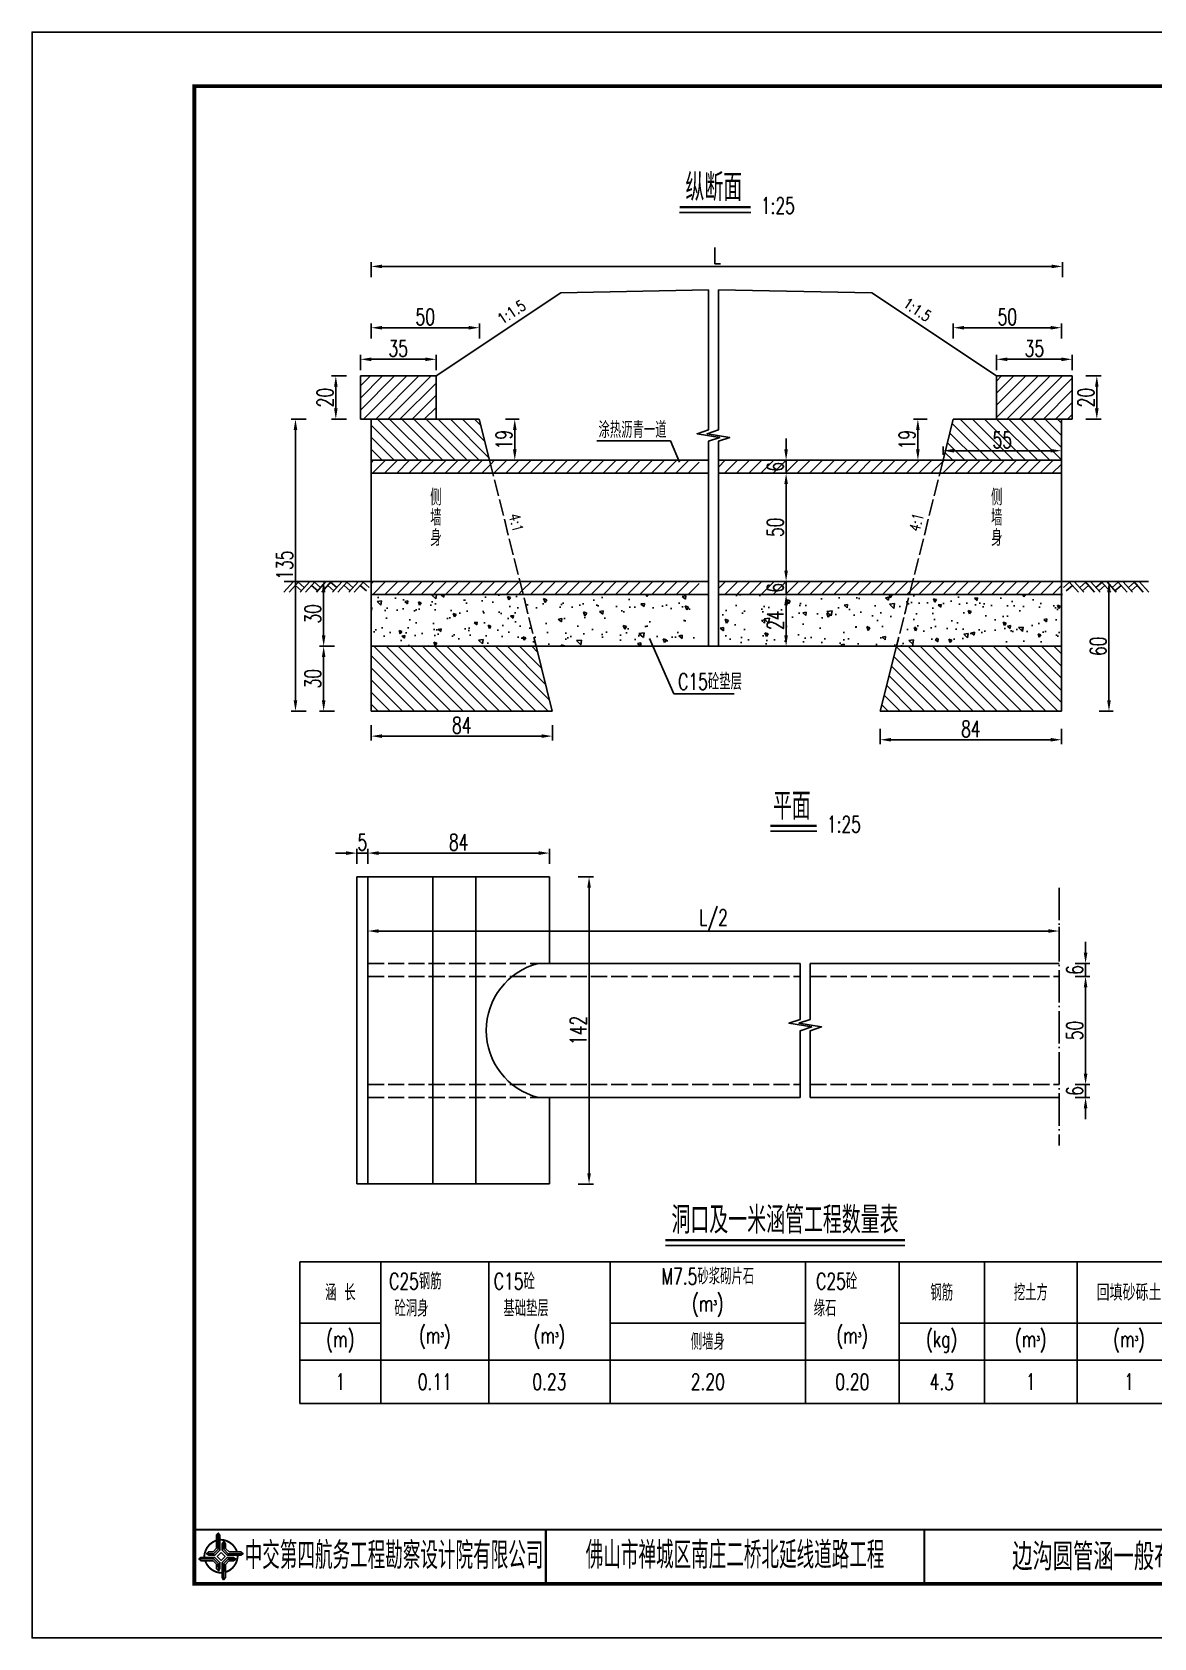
# Model space of a CAD drawing. Header units: millimetres. Extents: x -475 to 1205, y -1212 to 867.
# Drawn here: x 784.8 to 992.3, y 569.9 to 866.9 of the extents above; entities that cross this region are included whole.
import ezdxf
from ezdxf.enums import TextEntityAlignment as Align

# ---------------------------------------------------------------- set-up
doc = ezdxf.new("R2010")
doc.units = ezdxf.units.MM
doc.header["$LTSCALE"] = 0.25
doc.header["$PDMODE"] = 32
doc.header["$PDSIZE"] = 0.5
doc.linetypes.add('ACAD_ISO02W100', pattern=[15, 12, -3])
doc.linetypes.add('ACAD_ISO04W100', pattern=[30, 24, -3, 0, -3])
for name, color, linetype in [('DIM', 2, 'Continuous'), ('中心线', 7, 'ACAD_ISO04W100'), ('图框', 7, 'Continuous'), ('填充', 8, 'Continuous'), ('尺寸标注', 2, 'Continuous'), ('文字', 7, 'Continuous'), ('标注', 4, 'Continuous'), ('箱体', 1, 'Continuous'), ('粗虚线', 1, 'Continuous'), ('结构', 7, 'Continuous')]:
    doc.layers.add(name, color=color, linetype=linetype)
doc.styles.get("Standard").update_dxf_attribs({"font": 'simplex1.shx', "width": 0.7, "bigfont": 'hztxt.shx'})
doc.styles.add('text', font='romans__.shx', dxfattribs={"width": 0.8, "bigfont": 'hztxt.shx'})
doc.dimstyles.new('STANDARD-25', dxfattribs={"dimscale": 0, "dimtxt": 3, "dimasz": 2, "dimexe": 0.8, "dimexo": 1, "dimgap": 0.5, "dimtad": 1, "dimdec": 0, "dimlfac": 2.5, "dimzin": 9, "dimdsep": 46, "dimtxsty": 'Standard', "dimcen": 0.5, "dimclrd": 256, "dimclre": 256, "dimclrt": 7, "dimadec": 0, "dimazin": 2, "dimtfac": 1, "dimtdec": 0, "dimtix": 1, "dimtmove": 2, "dimatfit": 3, "dimfxl": 0, "dimtolj": 1, "dimtzin": 0, "dimlwd": -1, "dimlwe": -1, "dimarcsym": 0})
pattern_1 = [(140, (1211.956, 567.613), (0.63756, 7.28739), [0.762, -8.382]), (85, (1211.956, 567.613), (-7.64227, -1.40971), [0.6096, -6.7056]), (190.451, (1212.009, 568.2204), (-7.00467, 5.8777), [0.6476, -7.1236]), (136.1842, (1209.924, 567.613), (1.6817, 10.84316), [1.143, -12.573]), (186.6356, (1210.064, 568.517), (-9.89702, 9.49617), [0.9714, -10.6854]), (81.184, (1209.924, 567.613), (-9.897, 9.4962), [0.9144, -10.0584]), (111, (1210.432, 568.629), (4.09062, 6.064595), [0.762, -8.382]), (56, (1210.432, 568.629), (-7.36752, 2.47208), [0.6096, -6.7056]), (161.4514, (1210.773, 569.1345), (-3.27691, 8.53666), [0.6476, -7.1236]), (127.5, (1211.956, 567.613), (-3.382202, 0.123544), [0, -6.62432, 0, -6.8072, 0, -6.731]), (97.5, (1211.956, 567.613), (-4.007223, 2.672787), [0, -3.88112, 0, -6.47192, 0, -2.5654]), (57.5, (1211.956, 565.3474), (0.22915, 5.423624), [0, -2.54, 0, -7.9248, 0, -10.5156]), (47.5, (1211.956, 564.3314), (-1.01706, 5.92517), [0, -3.302, 0, -5.26288, 0, -7.4676])]
pattern_2 = [(45, (378.0828, 10.3076), (-1.122532, 1.122532), [])]
pattern_3 = [(135, (791.2875, 567.6131), (-1.122532, -1.122532), [])]
pattern_4 = [(45, (791.2875, 567.6131), (-1.122532, 1.122532), [])]
pattern_5 = [(140, (791.2875, 567.613), (0.55787, 6.37646), [0.66675, -7.33425]), (85, (791.2875, 567.613), (-6.68698, -1.2335), [0.5334, -5.8674]), (190.451, (791.334, 568.1445), (-6.12908, 5.14299), [0.56665, -6.23315]), (136.1842, (789.5095, 567.613), (1.47148, 9.48777), [1.00012, -11.00137]), (186.6356, (789.632, 568.404), (-8.6599, 8.30915), [0.84998, -9.34972]), (81.184, (789.5095, 567.613), (-8.65988, 8.30916), [0.8001, -8.8011]), (111, (789.954, 568.502), (3.57929, 5.30652), [0.66675, -7.33425]), (56, (789.954, 568.502), (-6.44658, 2.16307), [0.5334, -5.8674]), (161.4514, (790.252, 568.944), (-2.8673, 7.46958), [0.56665, -6.23315]), (127.5, (791.2875, 567.613), (-2.959426, 0.108101), [0, -5.79628, 0, -5.9563, 0, -5.889625]), (97.5, (791.2875, 567.613), (-3.50632, 2.33869), [0, -3.39598, 0, -5.66293, 0, -2.244725]), (57.5, (791.2875, 565.6306), (0.200506, 4.74567), [0, -2.2225, 0, -6.9342, 0, -9.20115]), (47.5, (791.2875, 564.7416), (-0.88993, 5.18452), [0, -2.88925, 0, -4.60502, 0, -6.53415])]

# ---------------------------------------------------------------- blocks, each defined once
blk = doc.blocks.new('*D37')
at = {"layer": 'Defpoints', "color": 0}
for p in [(976.7, 692.26), (976.7, 672.26), (979.65, 672.26)]:
    blk.add_point(p, dxfattribs=at)
at = {"layer": '标注'}
for p, q in [((977.7, 692.26), (980.45, 692.26)), ((979.65, 690.26), (979.65, 674.26)), ((977.7, 672.26), (980.45, 672.26))]:
    blk.add_line(p, q, dxfattribs=at)
for points in [[(979.32, 690.26), (979.99, 690.26), (979.65, 692.26)], [(979.32, 674.26), (979.99, 674.26), (979.65, 672.26)]]:
    blk.add_solid(points, dxfattribs=at)
at = {"layer": '标注', "color": 7, "insert": (977.65, 682.26), "char_height": 3, "attachment_point": 5, "rotation": 90}
blk.add_mtext('\\A1;50', dxfattribs=at)
blk = doc.blocks.new('*D38')
at = {"layer": 'Defpoints', "color": 0}
for p in [(976.7, 694.66), (976.7, 692.26), (979.65, 692.26)]:
    blk.add_point(p, dxfattribs=at)
at = {"layer": '标注'}
for p, q in [((979.65, 696.66), (979.65, 698.66)), ((977.7, 694.66), (980.45, 694.66)), ((977.7, 692.26), (980.45, 692.26)), ((979.65, 694.66), (979.65, 692.26)), ((979.65, 690.26), (979.65, 688.26))]:
    blk.add_line(p, q, dxfattribs=at)
for points in [[(979.32, 696.66), (979.99, 696.66), (979.65, 694.66)], [(979.32, 690.26), (979.99, 690.26), (979.65, 692.26)]]:
    blk.add_solid(points, dxfattribs=at)
at = {"layer": '标注', "color": 7, "insert": (977.65, 693.46), "char_height": 3, "attachment_point": 5, "rotation": 90}
blk.add_mtext('\\A1;6', dxfattribs=at)
blk = doc.blocks.new('*D39')
at = {"layer": 'Defpoints', "color": 0}
for p in [(976.7, 672.26), (976.7, 669.86), (979.65, 669.86)]:
    blk.add_point(p, dxfattribs=at)
at = {"layer": '标注'}
for p, q in [((979.65, 674.26), (979.65, 676.26)), ((977.7, 672.26), (980.45, 672.26)), ((979.65, 672.26), (979.65, 669.86)), ((977.7, 669.86), (980.45, 669.86)), ((979.65, 667.86), (979.65, 665.86))]:
    blk.add_line(p, q, dxfattribs=at)
for points in [[(979.32, 674.26), (979.99, 674.26), (979.65, 672.26)], [(979.32, 667.86), (979.99, 667.86), (979.65, 669.86)]]:
    blk.add_solid(points, dxfattribs=at)
at = {"layer": '标注', "color": 7, "insert": (977.65, 671.06), "char_height": 3, "attachment_point": 5, "rotation": 90}
blk.add_mtext('\\A1;6', dxfattribs=at)
blk = doc.blocks.new('*D40')
at = {"layer": 'Defpoints', "color": 0}
for p in [(884.68, 710.66), (884.68, 653.86), (887.83, 653.86)]:
    blk.add_point(p, dxfattribs=at)
at = {"layer": '标注'}
for p, q in [((885.83, 710.66), (888.63, 710.66)), ((887.83, 708.66), (887.83, 655.86)), ((885.83, 653.86), (888.63, 653.86))]:
    blk.add_line(p, q, dxfattribs=at)
for points in [[(887.5, 708.66), (888.17, 708.66), (887.83, 710.66)], [(887.5, 655.86), (888.17, 655.86), (887.83, 653.86)]]:
    blk.add_solid(points, dxfattribs=at)
at = {"layer": '标注', "color": 7, "insert": (885.83, 682.26), "char_height": 3, "attachment_point": 5, "rotation": 90}
blk.add_mtext('\\A1;142', dxfattribs=at)
blk = doc.blocks.new('*D46')
at = {"layer": 'Defpoints', "color": 0}
for p in [(974.78, 700.65), (846.91, 697.37), (974.78, 697.37)]:
    blk.add_point(p, dxfattribs=at)
at = {"layer": '标注'}
for p, q in [((846.91, 698.65), (846.91, 701.45)), ((974.78, 698.65), (974.78, 701.45)), ((848.91, 700.65), (972.78, 700.65))]:
    blk.add_line(p, q, dxfattribs=at)
for points in [[(848.91, 700.98), (848.91, 700.32), (846.91, 700.65)], [(972.78, 700.98), (972.78, 700.32), (974.78, 700.65)]]:
    blk.add_solid(points, dxfattribs=at)
at = {"layer": '标注', "color": 7, "insert": (910.85, 702.65), "char_height": 3, "attachment_point": 5}
blk.add_mtext('\\A1;L/2', dxfattribs=at)
blk = doc.blocks.new('*T57')
at = {"layer": '尺寸标注', "color": 1, "lineweight": -2}
for p, q in [((0, 0), (15, 0)), ((0, 0), (0, -11.36)), ((15, 0), (34.95, 0)), ((34.95, 0), (57.37, 0)), ((57.37, 0), (93.52, 0)), ((93.52, 0), (110.81, 0)), ((110.81, 0), (126.62, 0)), ((126.62, 0), (143.74, 0)), ((143.74, 0), (162.95, 0)), ((162.95, 0), (162.95, -11.36)), ((0, -11.36), (0, -18.18)), ((162.95, -11.36), (162.95, -18.18)), ((0, -18.18), (0, -26.18)), ((162.95, -18.18), (162.95, -26.18)), ((0, -26.18), (15, -26.18)), ((15, -26.18), (34.95, -26.18)), ((34.95, -26.18), (57.37, -26.18)), ((57.37, -26.18), (93.52, -26.18)), ((93.52, -26.18), (110.81, -26.18)), ((110.81, -26.18), (126.62, -26.18)), ((126.62, -26.18), (143.74, -26.18)), ((143.74, -26.18), (162.95, -26.18))]:
    blk.add_line(p, q, dxfattribs=at)
at = {"layer": '尺寸标注', "color": 7, "lineweight": -2}
for p, q in [((15, 0), (15, -11.36)), ((34.95, 0), (34.95, -11.36)), ((57.37, 0), (57.37, -11.36)), ((93.52, 0), (93.52, -11.36)), ((110.81, 0), (110.81, -11.36)), ((126.62, 0), (126.62, -11.36)), ((143.74, 0), (143.74, -11.36)), ((0, -11.36), (15, -11.36)), ((15, -11.36), (15, -18.18)), ((34.95, -11.36), (34.95, -18.18)), ((57.37, -11.36), (93.52, -11.36)), ((57.37, -11.36), (57.37, -18.18)), ((93.52, -11.36), (93.52, -18.18)), ((110.81, -11.36), (126.62, -11.36)), ((110.81, -11.36), (110.81, -18.18)), ((126.62, -11.36), (143.74, -11.36)), ((126.62, -11.36), (126.62, -18.18)), ((143.74, -11.36), (162.95, -11.36)), ((143.74, -11.36), (143.74, -18.18)), ((0, -18.18), (15, -18.18)), ((15, -18.18), (34.95, -18.18)), ((15, -18.18), (15, -26.18)), ((34.95, -18.18), (57.37, -18.18)), ((34.95, -18.18), (34.95, -26.18)), ((57.37, -18.18), (93.52, -18.18)), ((57.37, -18.18), (57.37, -26.18)), ((93.52, -18.18), (110.81, -18.18)), ((93.52, -18.18), (93.52, -26.18)), ((110.81, -18.18), (126.62, -18.18)), ((110.81, -18.18), (110.81, -26.18)), ((126.62, -18.18), (143.74, -18.18)), ((126.62, -18.18), (126.62, -26.18)), ((143.74, -18.18), (162.95, -18.18)), ((143.74, -18.18), (143.74, -26.18))]:
    blk.add_line(p, q, dxfattribs=at)
at = {"layer": '尺寸标注', "color": 0, "attachment_point": 5}
for s, insert, char_height, width in [('\\A1;{\\C7;C25钢筋        砼洞身        (m\\H0.28x;\\S3^ ;\\H3.571x;)}', (24.97, -9.09), 3, 17.1247), ('\\A1;{\\C7;C15砼          基础垫层       (m\\H0.28x;\\S3^ ;\\H3.571x;)}', (46.16, -9.09), 3, 19.6011), ('\\A1;{\\H0.75x;\\C7;M7.5砂浆砌片石\\P(m\\H0.28x;\\S3^ ;\\H3.571x;)}', (75.45, -5.68), 4, 33.3277), ('\\A1;{\\C7;C25砼     缘石        (m\\H0.28x;\\S3^ ;\\H3.571x;)}', (102.17, -9.09), 3, 14.4713), ('{\\C7;涵 长}', (7.5, -5.68), 3, 12.1778), ('{\\C7;钢筋}', (118.72, -5.68), 3, 12.9861), ('{\\C7;挖土方}', (135.18, -5.68), 3, 14.2948), ('{\\C7;(m)}', (7.5, -14.77), 3, 12.1778), ('{\\C7;侧墙身}', (75.45, -14.77), 3, 33.3277), ('{\\C7;(kg)}', (118.72, -14.77), 3, 12.9861), ('\\A1;{\\C7;(m\\H0.28x;\\S3^ ;\\H3.571x;)}', (135.18, -14.77), 3, 14.2948), ('\\A1;{\\C7;(m\\H0.28x;\\S3^ ;\\H3.571x;)}', (153.35, -14.77), 3, 16.3909), ('{\\C7;1', (7.5, -22.18), 3, 12.1778), ('{\\C7;0.11}', (24.97, -22.18), 3, 17.1247), ('{\\C7;0.23}', (46.16, -22.18), 3, 19.6011), ('{\\C7;2.20', (75.45, -22.18), 3, 33.3277), ('{\\C7;0.20', (102.17, -22.18), 3, 14.4713), ('{\\C7;4.3}', (118.72, -22.18), 3, 12.9861), ('{\\C7;1}', (135.18, -22.18), 3, 14.2948), ('{\\C7;1}', (153.35, -22.18), 3, 16.3909)]:
    blk.add_mtext(s, dxfattribs=dict(at, insert=insert, char_height=char_height, width=width))
at = {"layer": '尺寸标注', "color": 0, "insert": (153.35, -5.68), "char_height": 3, "width": 16.3909, "attachment_point": 5, "style": 'text'}
blk.add_mtext('{\\C7;回填砂砾土}', dxfattribs=at)
blk = doc.blocks.new('*D81')
at = {"layer": 'Defpoints', "color": 0}
for p in [(921.29, 787.72), (921.29, 785.32), (924.27, 785.32)]:
    blk.add_point(p, dxfattribs=at)
at = {"layer": '标注'}
for p, q in [((924.27, 789.72), (924.27, 791.72)), ((922.29, 787.72), (925.07, 787.72)), ((924.27, 787.72), (924.27, 785.32)), ((922.29, 785.32), (925.07, 785.32)), ((924.27, 783.32), (924.27, 781.32))]:
    blk.add_line(p, q, dxfattribs=at)
for points in [[(923.94, 789.72), (924.6, 789.72), (924.27, 787.72)], [(923.94, 783.32), (924.6, 783.32), (924.27, 785.32)]]:
    blk.add_solid(points, dxfattribs=at)
at = {"layer": '标注', "color": 7, "insert": (922.27, 786.52), "char_height": 3, "attachment_point": 5, "rotation": 90}
blk.add_mtext('\\A1;6', dxfattribs=at)
blk = doc.blocks.new('*D58')
at = {"layer": 'Defpoints', "color": 0}
for p in [(921.29, 785.32), (921.29, 765.32), (924.27, 765.32)]:
    blk.add_point(p, dxfattribs=at)
at = {"layer": '标注'}
for p, q in [((922.29, 785.32), (925.07, 785.32)), ((924.27, 783.32), (924.27, 767.32)), ((922.29, 765.32), (925.07, 765.32))]:
    blk.add_line(p, q, dxfattribs=at)
for points in [[(923.94, 783.32), (924.6, 783.32), (924.27, 785.32)], [(923.94, 767.32), (924.6, 767.32), (924.27, 765.32)]]:
    blk.add_solid(points, dxfattribs=at)
at = {"layer": '标注', "color": 7, "insert": (922.27, 775.32), "char_height": 3, "attachment_point": 5, "rotation": 90}
blk.add_mtext('\\A1;50', dxfattribs=at)
blk = doc.blocks.new('*D82')
at = {"layer": 'Defpoints', "color": 0}
for p in [(921.29, 765.32), (921.29, 762.92), (924.27, 762.92)]:
    blk.add_point(p, dxfattribs=at)
at = {"layer": '标注'}
for p, q in [((924.27, 767.32), (924.27, 769.32)), ((922.29, 765.32), (925.07, 765.32)), ((924.27, 765.32), (924.27, 762.92)), ((922.29, 762.92), (925.07, 762.92)), ((924.27, 760.92), (924.27, 758.92))]:
    blk.add_line(p, q, dxfattribs=at)
for points in [[(923.94, 767.32), (924.6, 767.32), (924.27, 765.32)], [(923.94, 760.92), (924.6, 760.92), (924.27, 762.92)]]:
    blk.add_solid(points, dxfattribs=at)
at = {"layer": '标注', "color": 7, "insert": (922.27, 764.12), "char_height": 3, "attachment_point": 5, "rotation": 90}
blk.add_mtext('\\A1;6', dxfattribs=at)
blk = doc.blocks.new('*D59')
at = {"layer": 'Defpoints', "color": 0}
for p in [(921.29, 762.92), (921.29, 753.32), (924.27, 753.32)]:
    blk.add_point(p, dxfattribs=at)
at = {"layer": '标注'}
for p, q in [((922.29, 762.92), (925.07, 762.92)), ((924.27, 760.92), (924.27, 755.32)), ((922.29, 753.32), (925.07, 753.32))]:
    blk.add_line(p, q, dxfattribs=at)
for points in [[(923.94, 760.92), (924.6, 760.92), (924.27, 762.92)], [(923.94, 755.32), (924.6, 755.32), (924.27, 753.32)]]:
    blk.add_solid(points, dxfattribs=at)
at = {"layer": '标注', "color": 7, "insert": (922.27, 758.12), "char_height": 3, "attachment_point": 5, "rotation": 90}
blk.add_mtext('\\A1;24', dxfattribs=at)
blk = doc.blocks.new('*D60')
at = {"layer": 'Defpoints', "color": 0}
for p in [(859.54, 806.4), (845.54, 803.32), (859.54, 803.32)]:
    blk.add_point(p, dxfattribs=at)
at = {"layer": '标注'}
for p, q in [((845.54, 804.4), (845.54, 807.2)), ((847.54, 806.4), (857.54, 806.4)), ((859.54, 804.4), (859.54, 807.2))]:
    blk.add_line(p, q, dxfattribs=at)
for points in [[(847.54, 806.73), (847.54, 806.06), (845.54, 806.4)], [(857.54, 806.73), (857.54, 806.06), (859.54, 806.4)]]:
    blk.add_solid(points, dxfattribs=at)
at = {"layer": '标注', "color": 7, "insert": (852.54, 808.4), "char_height": 3, "attachment_point": 5}
blk.add_mtext('\\A1;35', dxfattribs=at)
blk = doc.blocks.new('*D61')
at = {"layer": 'Defpoints', "color": 0}
for p in [(867.54, 812.24), (847.54, 808.84), (867.54, 808.84)]:
    blk.add_point(p, dxfattribs=at)
at = {"layer": '标注'}
for p, q in [((847.54, 810.24), (847.54, 813.04)), ((849.54, 812.24), (865.54, 812.24)), ((867.54, 810.24), (867.54, 813.04))]:
    blk.add_line(p, q, dxfattribs=at)
for points in [[(849.54, 812.57), (849.54, 811.9), (847.54, 812.24)], [(865.54, 812.57), (865.54, 811.9), (867.54, 812.24)]]:
    blk.add_solid(points, dxfattribs=at)
at = {"layer": '标注', "color": 7, "insert": (857.54, 814.24), "char_height": 3, "attachment_point": 5}
blk.add_mtext('\\A1;50', dxfattribs=at)
blk = doc.blocks.new('*D62')
at = {"layer": 'Defpoints', "color": 0}
for p in [(844.31, 803.32), (841, 795.32), (844.31, 795.32)]:
    blk.add_point(p, dxfattribs=at)
at = {"layer": '标注'}
for p, q in [((843, 803.32), (840.2, 803.32)), ((841, 801.32), (841, 797.32)), ((843, 795.32), (840.2, 795.32))]:
    blk.add_line(p, q, dxfattribs=at)
for points in [[(840.67, 801.32), (841.33, 801.32), (841, 803.32)], [(840.67, 797.32), (841.33, 797.32), (841, 795.32)]]:
    blk.add_solid(points, dxfattribs=at)
at = {"layer": '标注', "color": 7, "insert": (839, 799.32), "char_height": 3, "attachment_point": 5, "rotation": 90}
blk.add_mtext('\\A1;20', dxfattribs=at)
blk = doc.blocks.new('*D63')
at = {"layer": 'Defpoints', "color": 0}
for p in [(871.35, 795.32), (871.35, 787.72), (874.09, 787.72)]:
    blk.add_point(p, dxfattribs=at)
at = {"layer": '标注'}
for p, q in [((872.35, 795.32), (874.89, 795.32)), ((874.09, 793.32), (874.09, 789.72)), ((872.35, 787.72), (874.89, 787.72))]:
    blk.add_line(p, q, dxfattribs=at)
for points in [[(873.76, 793.32), (874.43, 793.32), (874.09, 795.32)], [(873.76, 789.72), (874.43, 789.72), (874.09, 787.72)]]:
    blk.add_solid(points, dxfattribs=at)
at = {"layer": '标注', "color": 7, "insert": (872.09, 791.52), "char_height": 3, "attachment_point": 5, "rotation": 90}
blk.add_mtext('\\A1;19', dxfattribs=at)
blk = doc.blocks.new('地面线')
at = {"layer": '填充'}
for p, q in [((-14.37, 0), (-16.14, -2)), ((-13.37, 0), (-15.14, -2)), ((-11.37, 0), (-13.14, -2)), ((-10.37, 0), (-12.14, -2)), ((-8.37, 0), (-10.14, -2)), ((-7.37, 0), (-9.14, -2)), ((-5.37, 0), (-7.14, -2)), ((-4.37, 0), (-6.14, -2)), ((-2.37, 0), (-4.14, -2)), ((-1.37, 0), (-3.14, -2)), ((-14.02, -0.75), (-12.89, -1.74)), ((-13.5, -0.15), (-12.37, -1.13)), ((-11.02, -0.75), (-9.89, -1.74)), ((-10.5, -0.15), (-9.37, -1.13)), ((-8.02, -0.75), (-6.89, -1.74)), ((-7.5, -0.15), (-6.37, -1.13)), ((-5.02, -0.75), (-3.89, -1.74)), ((-4.5, -0.15), (-3.37, -1.13)), ((-2.02, -0.75), (-0.89, -1.74)), ((-1.5, -0.15), (-0.37, -1.13))]:
    blk.add_line(p, q, dxfattribs=at)
blk = doc.blocks.new('*D64')
at = {"layer": 'Defpoints', "color": 0}
for p in [(841.64, 753.32), (838.75, 741.32), (842.35, 741.32)]:
    blk.add_point(p, dxfattribs=at)
at = {"layer": '标注'}
for p, q in [((840.64, 753.32), (837.95, 753.32)), ((838.75, 751.32), (838.75, 743.32)), ((840.75, 741.32), (837.95, 741.32))]:
    blk.add_line(p, q, dxfattribs=at)
for points in [[(838.42, 751.32), (839.08, 751.32), (838.75, 753.32)], [(838.42, 743.32), (839.08, 743.32), (838.75, 741.32)]]:
    blk.add_solid(points, dxfattribs=at)
at = {"layer": '标注', "color": 7, "insert": (836.75, 747.32), "char_height": 3, "attachment_point": 5, "rotation": 90}
blk.add_mtext('\\A1;30', dxfattribs=at)
blk = doc.blocks.new('*D65')
at = {"layer": 'Defpoints', "color": 0}
for p in [(975.41, 823.58), (847.54, 820.07), (975.41, 820.07)]:
    blk.add_point(p, dxfattribs=at)
at = {"layer": '标注'}
for p, q in [((847.54, 821.58), (847.54, 824.38)), ((849.54, 823.58), (973.41, 823.58)), ((975.41, 821.58), (975.41, 824.38))]:
    blk.add_line(p, q, dxfattribs=at)
for points in [[(849.54, 823.91), (849.54, 823.25), (847.54, 823.58)], [(973.41, 823.91), (973.41, 823.25), (975.41, 823.58)]]:
    blk.add_solid(points, dxfattribs=at)
at = {"layer": '标注', "color": 7, "insert": (911.47, 825.58), "char_height": 3, "attachment_point": 5}
blk.add_mtext('\\A1;L', dxfattribs=at)
blk = doc.blocks.new('*D66')
at = {"layer": 'Defpoints', "color": 0}
for p in [(963.19, 806.4), (963.19, 803.32), (977.19, 803.32)]:
    blk.add_point(p, dxfattribs=at)
at = {"layer": '标注'}
for p, q in [((963.19, 804.4), (963.19, 807.2)), ((975.19, 806.4), (965.19, 806.4)), ((977.19, 804.4), (977.19, 807.2))]:
    blk.add_line(p, q, dxfattribs=at)
for points in [[(965.19, 806.73), (965.19, 806.06), (963.19, 806.4)], [(975.19, 806.73), (975.19, 806.06), (977.19, 806.4)]]:
    blk.add_solid(points, dxfattribs=at)
at = {"layer": '标注', "color": 7, "insert": (970.19, 808.4), "char_height": 3, "attachment_point": 5}
blk.add_mtext('\\A1;35', dxfattribs=at)
blk = doc.blocks.new('*D67')
at = {"layer": 'Defpoints', "color": 0}
for p in [(955.19, 812.24), (955.19, 808.84), (975.19, 808.84)]:
    blk.add_point(p, dxfattribs=at)
at = {"layer": '标注'}
for p, q in [((955.19, 810.24), (955.19, 813.04)), ((973.19, 812.24), (957.19, 812.24)), ((975.19, 810.24), (975.19, 813.04))]:
    blk.add_line(p, q, dxfattribs=at)
for points in [[(957.19, 812.57), (957.19, 811.9), (955.19, 812.24)], [(973.19, 812.57), (973.19, 811.9), (975.19, 812.24)]]:
    blk.add_solid(points, dxfattribs=at)
at = {"layer": '标注', "color": 7, "insert": (965.19, 814.24), "char_height": 3, "attachment_point": 5}
blk.add_mtext('\\A1;50', dxfattribs=at)
blk = doc.blocks.new('*D68')
at = {"layer": 'Defpoints', "color": 0}
for p in [(978.42, 803.32), (978.42, 795.32), (981.73, 795.32)]:
    blk.add_point(p, dxfattribs=at)
at = {"layer": '标注'}
for p, q in [((979.73, 803.32), (982.53, 803.32)), ((981.73, 801.32), (981.73, 797.32)), ((979.73, 795.32), (982.53, 795.32))]:
    blk.add_line(p, q, dxfattribs=at)
for points in [[(981.39, 801.32), (982.06, 801.32), (981.73, 803.32)], [(981.39, 797.32), (982.06, 797.32), (981.73, 795.32)]]:
    blk.add_solid(points, dxfattribs=at)
at = {"layer": '标注', "color": 7, "insert": (979.73, 799.32), "char_height": 3, "attachment_point": 5, "rotation": 90}
blk.add_mtext('\\A1;20', dxfattribs=at)
blk = doc.blocks.new('*D69')
at = {"layer": 'Defpoints', "color": 0}
for p in [(951.38, 795.32), (948.64, 787.72), (951.38, 787.72)]:
    blk.add_point(p, dxfattribs=at)
at = {"layer": '标注'}
for p, q in [((950.38, 795.32), (947.84, 795.32)), ((948.64, 793.32), (948.64, 789.72)), ((950.38, 787.72), (947.84, 787.72))]:
    blk.add_line(p, q, dxfattribs=at)
for points in [[(948.3, 793.32), (948.97, 793.32), (948.64, 795.32)], [(948.3, 789.72), (948.97, 789.72), (948.64, 787.72)]]:
    blk.add_solid(points, dxfattribs=at)
at = {"layer": '标注', "color": 7, "insert": (946.64, 791.52), "char_height": 3, "attachment_point": 5, "rotation": 90}
blk.add_mtext('\\A1;19', dxfattribs=at)
blk = doc.blocks.new('*D70')
at = {"layer": 'Defpoints', "color": 0}
for p in [(981.14, 765.32), (981.14, 741.32), (983.98, 741.32)]:
    blk.add_point(p, dxfattribs=at)
at = {"layer": '标注'}
for p, q in [((982.14, 765.32), (984.78, 765.32)), ((983.98, 763.32), (983.98, 743.32)), ((982.14, 741.32), (984.78, 741.32))]:
    blk.add_line(p, q, dxfattribs=at)
for points in [[(983.65, 763.32), (984.31, 763.32), (983.98, 765.32)], [(983.65, 743.32), (984.31, 743.32), (983.98, 741.32)]]:
    blk.add_solid(points, dxfattribs=at)
at = {"layer": '标注', "color": 7, "insert": (981.98, 753.32), "char_height": 3, "attachment_point": 5, "rotation": 90}
blk.add_mtext('\\A1;60', dxfattribs=at)
blk = doc.blocks.new('*D71')
at = {"layer": 'Defpoints', "color": 0}
for p in [(941.69, 741.32), (975.19, 741.32), (975.19, 736.03)]:
    blk.add_point(p, dxfattribs=at)
at = {"layer": '标注'}
for p, q in [((941.69, 738.03), (941.69, 735.23)), ((975.19, 738.03), (975.19, 735.23)), ((943.69, 736.03), (973.19, 736.03))]:
    blk.add_line(p, q, dxfattribs=at)
for points in [[(943.69, 736.37), (943.69, 735.7), (941.69, 736.03)], [(973.19, 736.37), (973.19, 735.7), (975.19, 736.03)]]:
    blk.add_solid(points, dxfattribs=at)
at = {"layer": '标注', "color": 7, "insert": (958.44, 738.03), "char_height": 3, "attachment_point": 5}
blk.add_mtext('\\A1;84', dxfattribs=at)
blk = doc.blocks.new('*D72')
at = {"layer": 'Defpoints', "color": 0}
for p in [(847.54, 741.32), (881.04, 741.32), (881.04, 736.7)]:
    blk.add_point(p, dxfattribs=at)
at = {"layer": '标注'}
for p, q in [((847.54, 738.7), (847.54, 735.9)), ((849.54, 736.7), (879.04, 736.7)), ((881.04, 738.7), (881.04, 735.9))]:
    blk.add_line(p, q, dxfattribs=at)
for points in [[(849.54, 737.04), (849.54, 736.37), (847.54, 736.7)], [(879.04, 737.04), (879.04, 736.37), (881.04, 736.7)]]:
    blk.add_solid(points, dxfattribs=at)
at = {"layer": '标注', "color": 7, "insert": (864.29, 738.7), "char_height": 3, "attachment_point": 5}
blk.add_mtext('\\A1;84', dxfattribs=at)
blk = doc.blocks.new('*D74')
at = {"layer": 'Defpoints', "color": 0}
for p in [(846.91, 715.07), (844.91, 710.66), (846.91, 710.66)]:
    blk.add_point(p, dxfattribs=at)
at = {"layer": '标注'}
for p, q in [((844.91, 713.07), (844.91, 715.87)), ((846.91, 713.07), (846.91, 715.87)), ((842.91, 715.07), (840.91, 715.07)), ((844.91, 715.07), (846.91, 715.07)), ((848.91, 715.07), (850.91, 715.07))]:
    blk.add_line(p, q, dxfattribs=at)
for points in [[(842.91, 715.4), (842.91, 714.73), (844.91, 715.07)], [(848.91, 715.4), (848.91, 714.73), (846.91, 715.07)]]:
    blk.add_solid(points, dxfattribs=at)
at = {"layer": '标注', "color": 7, "insert": (845.91, 717.07), "char_height": 3, "attachment_point": 5}
blk.add_mtext('\\A1;5', dxfattribs=at)
blk = doc.blocks.new('*D75')
at = {"layer": 'Defpoints', "color": 0}
for p in [(880.51, 715.07), (846.91, 710.66), (880.51, 710.66)]:
    blk.add_point(p, dxfattribs=at)
at = {"layer": '标注'}
for p, q in [((846.91, 713.07), (846.91, 715.87)), ((880.51, 713.07), (880.51, 715.87)), ((848.91, 715.07), (878.51, 715.07))]:
    blk.add_line(p, q, dxfattribs=at)
for points in [[(848.91, 715.4), (848.91, 714.73), (846.91, 715.07)], [(878.51, 715.4), (878.51, 714.73), (880.51, 715.07)]]:
    blk.add_solid(points, dxfattribs=at)
at = {"layer": '标注', "color": 7, "insert": (863.71, 717.07), "char_height": 3, "attachment_point": 5}
blk.add_mtext('\\A1;84', dxfattribs=at)
blk = doc.blocks.new('*D76')
at = {"layer": 'Defpoints', "color": 0}
for p in [(833.54, 795.32), (847.54, 795.32), (847.54, 741.32)]:
    blk.add_point(p, dxfattribs=at)
at = {"layer": '标注'}
for p, q in [((835.54, 795.32), (832.74, 795.32)), ((833.54, 743.32), (833.54, 793.32)), ((835.54, 741.32), (832.74, 741.32))]:
    blk.add_line(p, q, dxfattribs=at)
for points in [[(833.2, 793.32), (833.87, 793.32), (833.54, 795.32)], [(833.2, 743.32), (833.87, 743.32), (833.54, 741.32)]]:
    blk.add_solid(points, dxfattribs=at)
at = {"layer": '标注', "color": 7, "insert": (831.54, 768.32), "char_height": 3, "attachment_point": 5, "rotation": 90}
blk.add_mtext('\\A1;135', dxfattribs=at)
blk = doc.blocks.new('*D77')
at = {"layer": 'Defpoints', "color": 0}
for p in [(838.75, 765.32), (847.54, 765.32), (847.54, 753.32)]:
    blk.add_point(p, dxfattribs=at)
at = {"layer": '标注'}
for p, q in [((840.75, 765.32), (837.95, 765.32)), ((838.75, 755.32), (838.75, 763.32)), ((840.75, 753.32), (837.95, 753.32))]:
    blk.add_line(p, q, dxfattribs=at)
for points in [[(838.42, 763.32), (839.08, 763.32), (838.75, 765.32)], [(838.42, 755.32), (839.08, 755.32), (838.75, 753.32)]]:
    blk.add_solid(points, dxfattribs=at)
at = {"layer": '标注', "color": 7, "insert": (836.75, 759.32), "char_height": 3, "attachment_point": 5, "rotation": 90}
blk.add_mtext('\\A1;30', dxfattribs=at)
blk = doc.blocks.new('*D80')
at = {"layer": 'Defpoints', "color": 0}
for p in [(953.29, 789.49), (953.29, 787.72), (975.19, 787.72)]:
    blk.add_point(p, dxfattribs=at)
at = {"layer": '标注'}
for p, q in [((953.29, 788.72), (953.29, 790.29)), ((975.19, 788.72), (975.19, 790.29)), ((973.19, 789.49), (955.29, 789.49))]:
    blk.add_line(p, q, dxfattribs=at)
for points in [[(955.29, 789.82), (955.29, 789.16), (953.29, 789.49)], [(973.19, 789.82), (973.19, 789.16), (975.19, 789.49)]]:
    blk.add_solid(points, dxfattribs=at)
at = {"layer": '标注', "color": 7, "insert": (964.24, 791.49), "char_height": 3, "attachment_point": 5}
blk.add_mtext('\\A1;55', dxfattribs=at)
blk = doc.blocks.new('series')
at = {"width": 0.75}
for tag, height, p in [('页码', 4, (-35, -19)), ('图名', 5, (-220, -282)), ('图号', 5, (-20, -282))]:
    blk.add_attdef(tag, text='', height=height, dxfattribs=at).set_placement(p, align=Align.MIDDLE_CENTER)
blk = doc.blocks.new('tb')
at = {"lineweight": -3}
h = blk.add_hatch(color=256, dxfattribs=at)
h.paths.add_polyline_path([(-1.23, -0.13), (-3.78, -0.14), (-4.14, -0.41), (-1.4, -0.44), (-0.56, -1.24), (-0.54, -2.62), (-0.27, -2.2), (-0.26, -1.06)])
h.paths.add_polyline_path([(0.13, -1.08), (0.14, -3.86), (0.41, -4.26), (0.44, -1.24), (1.25, -0.43), (2.66, -0.43), (2.26, -0.16), (1.07, -0.15)])
h.paths.add_polyline_path([(1.08, 0.3), (3.62, 0.3), (4.02, 0.56), (1.25, 0.57), (0.43, 1.39), (0.43, 2.8), (0.16, 2.41), (0.15, 1.24)])
h.paths.add_polyline_path([(-0.28, 1.21), (-0.28, 3.99), (-0.56, 4.39), (-0.57, 1.41), (-1.38, 0.6), (-2.74, 0.56), (-2.33, 0.3), (-1.2, 0.29)])
for p, q in [((-0.56, 4.39), (-0.57, 1.41)), ((-1.38, 0.6), (-2.74, 0.56)), ((-0.57, 1.41), (-1.38, 0.6)), ((0.43, 2.8), (0.43, 1.39)), ((0.43, 1.39), (1.25, 0.57)), ((1.25, 0.57), (4.02, 0.56)), ((-4.14, -0.41), (-1.4, -0.44)), ((-1.4, -0.44), (-0.56, -1.24)), ((-0.56, -1.24), (-0.54, -2.62)), ((0.41, -4.26), (0.44, -1.24)), ((0.44, -1.24), (1.25, -0.43)), ((1.25, -0.43), (2.66, -0.43))]:
    blk.add_line(p, q, dxfattribs=at)
at = {"lineweight": -3, "const_width": 0.35, "flags": 128}
for points in [[(-0.9, 3.02, 0.324167), (-3.16, -0.14)], [(2.88, 0.92, 0.324403), (-0.24, 3.15)], [(0.75, -2.86, 0.325418), (3.02, 0.26)], [(-2.98, -0.76, 0.322976), (0.14, -2.98)]]:
    blk.add_lwpolyline(points, format="xyb", dxfattribs=at)
at = {"lineweight": -3, "flags": 128}
for points in [[(-0.9, 3.99), (-0.9, 1.58), (-1.53, 0.91), (-2.34, 0.91), (-2.74, 0.56), (-2.33, 0.3), (-1.2, 0.29), (-0.28, 1.21), (-0.28, 3.99), (-0.56, 4.39)], [(-0.04, 0.77), (0.68, 0.04), (-0.04, -0.69), (-0.77, 0.05)], [(3.62, 0.92), (1.43, 0.92), (0.77, 1.54), (0.77, 2.38), (0.43, 2.8), (0.16, 2.41), (0.15, 1.24), (1.08, 0.3), (3.62, 0.3), (4.02, 0.56)], [(-3.73, -0.76), (-1.54, -0.76), (-0.89, -1.39), (-0.89, -2.21), (-0.54, -2.62), (-0.27, -2.2), (-0.26, -1.06), (-1.23, -0.13), (-3.78, -0.14), (-4.14, -0.41)], [(0.75, -3.85), (0.75, -1.43), (1.4, -0.78), (2.26, -0.78), (2.66, -0.43), (2.26, -0.16), (1.07, -0.15), (0.13, -1.08), (0.14, -3.86), (0.41, -4.26)]]:
    blk.add_lwpolyline(points, close=True, dxfattribs=at)
blk = doc.blocks.new('123')
at = {"layer": '图框', "color": 2}
blk.add_lwpolyline([(370.03, 635.68), (370.03, 932.68), (-49.97, 932.68), (-49.97, 635.68)], close=True, dxfattribs=at)

msp = doc.modelspace()

# ---------------------------------------------------------------- hatches: boundary and pattern name
at = {"layer": '填充'}
h = msp.add_hatch(dxfattribs=at)
h.set_pattern_fill('ANSI31', color=256, style=0)
h.set_pattern_definition(pattern_4)
h.paths.add_polyline_path([(859.538, 795.318), (859.538, 803.318), (845.538, 803.318), (845.538, 795.318)])
h = msp.add_hatch(dxfattribs=at)
h.set_pattern_fill('ANSI31', color=256, style=0)
h.set_pattern_definition(pattern_4)
h.paths.add_polyline_path([(977.191, 795.318), (977.191, 803.318), (963.191, 803.318), (963.191, 795.318)])
h = msp.add_hatch(dxfattribs=at)
h.set_pattern_fill('ANSI31', color=256, angle=90, style=0)
h.set_pattern_definition(pattern_3)
h.paths.add_polyline_path([(847.538, 795.318), (847.538, 787.718), (869.438, 787.718), (867.538, 795.318)])
h = msp.add_hatch(dxfattribs=at)
h.set_pattern_fill('ANSI31', color=256, angle=90, style=0)
h.set_pattern_definition(pattern_3)
h.paths.add_polyline_path([(975.191, 787.718), (975.191, 795.318), (955.191, 795.318), (953.291, 787.718)])
h = msp.add_hatch(dxfattribs=at)
h.set_pattern_fill('ANSI31', color=256, scale=0.5, style=0)
h.set_pattern_definition(pattern_2)
h.paths.add_polyline_path([(870.038, 785.318), (869.438, 787.718), (847.538, 787.718), (847.538, 785.318)])
h = msp.add_hatch(dxfattribs=at)
h.set_pattern_fill('ANSI31', color=256, scale=0.5, style=0)
h.set_pattern_definition(pattern_2)
h.paths.add_polyline_path([(908.211, 785.318), (908.211, 787.718), (869.438, 787.718), (870.038, 785.318)])
h = msp.add_hatch(dxfattribs=at)
h.set_pattern_fill('ANSI31', color=256, scale=0.5, style=0)
h.set_pattern_definition(pattern_2)
h.paths.add_polyline_path([(920.021, 785.118), (920.021, 787.918), (924.521, 787.918), (924.521, 785.118)], flags=9)
h.paths.add_polyline_path([(911.742, 787.718), (911.742, 785.318), (952.691, 785.318), (953.291, 787.718)])
h = msp.add_hatch(dxfattribs=at)
h.set_pattern_fill('ANSI31', color=256, scale=0.5, style=0)
h.set_pattern_definition(pattern_2)
h.paths.add_polyline_path([(953.291, 787.718), (952.691, 785.318), (975.191, 785.318), (975.191, 787.718)])
h = msp.add_hatch(dxfattribs=at)
h.set_pattern_fill('ANSI31', color=256, scale=0.5, style=0)
h.set_pattern_definition(pattern_2)
h.paths.add_polyline_path([(847.538, 765.318), (847.538, 762.918), (875.638, 762.918), (875.038, 765.318)])
h = msp.add_hatch(dxfattribs=at)
h.set_pattern_fill('ANSI31', color=256, scale=0.5, style=0)
h.set_pattern_definition(pattern_2)
h.paths.add_polyline_path([(908.211, 762.918), (908.211, 765.318), (875.038, 765.318), (875.638, 762.918)])
h = msp.add_hatch(dxfattribs=at)
h.set_pattern_fill('ANSI31', color=256, scale=0.5, style=0)
h.set_pattern_definition(pattern_2)
h.paths.add_polyline_path([(920.021, 762.718), (920.021, 765.518), (924.521, 765.518), (924.521, 762.718)], flags=9)
h.paths.add_polyline_path([(911.742, 765.318), (911.742, 762.918), (947.091, 762.918), (947.691, 765.318)])
h = msp.add_hatch(dxfattribs=at)
h.set_pattern_fill('ANSI31', color=256, scale=0.5, style=0)
h.set_pattern_definition(pattern_2)
h.paths.add_polyline_path([(947.691, 765.318), (947.091, 762.918), (975.191, 762.918), (975.191, 765.318)])
h = msp.add_hatch(dxfattribs=at)
h.set_pattern_fill('AR-CONC', color=256, scale=3.5, angle=90, style=0)
h.set_pattern_definition(pattern_5)
h.paths.add_polyline_path([(847.538, 762.918), (847.538, 753.318), (878.038, 753.318), (875.638, 762.918)])
h = msp.add_hatch(dxfattribs=at)
h.set_pattern_fill('AR-CONC', color=256, scale=0.04, angle=90, style=0)
h.set_pattern_definition(pattern_1)
h.paths.add_polyline_path([(908.211, 753.318), (908.211, 762.918), (875.638, 762.918), (878.038, 753.318)])
h = msp.add_hatch(dxfattribs=at)
h.set_pattern_fill('AR-CONC', color=256, scale=0.04, angle=90, style=0)
h.set_pattern_definition(pattern_1)
h.paths.add_polyline_path([(921.021, 756.285), (921.021, 759.951), (924.021, 759.951), (924.021, 756.285)], flags=24)
h.paths.add_polyline_path([(911.742, 762.918), (911.742, 753.318), (944.691, 753.318), (947.091, 762.918)])
h = msp.add_hatch(dxfattribs=at)
h.set_pattern_fill('AR-CONC', color=256, scale=3.5, angle=90, style=0)
h.set_pattern_definition(pattern_5)
h.paths.add_polyline_path([(975.191, 762.918), (947.091, 762.918), (944.691, 753.318), (975.191, 753.318)])
h = msp.add_hatch(dxfattribs=at)
h.set_pattern_fill('ANSI31', color=256, angle=90, style=0)
h.set_pattern_definition(pattern_3)
h.paths.add_polyline_path([(878.038, 753.318), (847.538, 753.318), (847.538, 741.318), (881.038, 741.318)])
h = msp.add_hatch(dxfattribs=at)
h.set_pattern_fill('ANSI31', color=256, angle=90, style=0)
h.set_pattern_definition(pattern_3)
h.paths.add_polyline_path([(975.191, 753.318), (944.691, 753.318), (941.691, 741.318), (975.191, 741.318)])

# ---------------------------------------------------------------- linework, layer by layer
at = {"ltscale": 2}
for p, q in [((882.59, 818.686), (859.538, 803.318)), ((909.913, 819.232), (882.59, 818.686)), ((940.139, 818.686), (911.742, 819.255)), ((940.139, 818.686), (963.191, 803.318))]:
    msp.add_line(p, q, dxfattribs=at)
msp.add_line((901.943, 642.464), (946.241, 642.464))
for points, const_width in [([(1194.834, 856.915), (814.834, 856.915), (814.834, 579.915), (1194.834, 579.915), (1194.834, 856.915)], 0.7), ([(901.943, 643.464), (946.241, 643.464)], 0.4), ([(814.834, 589.915), (1194.834, 589.915)], 0.4)]:
    msp.add_lwpolyline(points, dxfattribs=dict(const_width=const_width))
for points in [[(909.913, 753.318), (909.913, 791.234), (912.013, 791.934), (907.813, 792.634), (909.913, 793.334), (909.913, 819.232)], [(911.742, 753.318), (911.742, 791.234), (913.842, 791.934), (909.642, 792.634), (911.742, 793.334), (911.742, 819.255)], [(926.899, 669.865), (926.899, 682.206), (928.999, 682.906), (924.799, 683.606), (926.899, 684.306), (926.899, 694.665)], [(928.728, 669.865), (928.728, 682.206), (930.828, 682.906), (926.628, 683.606), (928.728, 684.306), (928.728, 694.665)]]:
    msp.add_lwpolyline(points, dxfattribs=at)
at = {"layer": '中心线'}
msp.add_line((974.785, 708.643), (974.785, 661.003), dxfattribs=at)
at = {"layer": '图框', "const_width": 0.4}
for points in [[(879.834, 589.915), (879.834, 579.915)], [(949.834, 579.915), (949.834, 589.915)]]:
    msp.add_lwpolyline(points, dxfattribs=at)
at = {"layer": '文字'}
for p, q in [((904.566, 833.534), (917.723, 833.534)), ((847.538, 765.318), (831.432, 765.318)), ((975.191, 765.318), (991.297, 765.318)), ((921.38, 719.105), (929.935, 719.105))]:
    msp.add_line(p, q, dxfattribs=at)
at = {"layer": '文字', "const_width": 0.4}
for points in [[(904.566, 834.534), (917.723, 834.534)], [(921.38, 720.105), (929.935, 720.105)]]:
    msp.add_lwpolyline(points, dxfattribs=at)
at = {"layer": '标注'}
for p, q in [((889.294, 791.33), (902.921, 791.33)), ((902.921, 791.33), (904.566, 787.374)), ((899.005, 754.788), (903.488, 744.549)), ((903.488, 744.549), (914.658, 744.549))]:
    msp.add_line(p, q, dxfattribs=at)
at = {"layer": '箱体'}
for p, q in [((859.538, 803.318), (845.538, 803.318)), ((845.538, 803.318), (845.538, 795.318)), ((859.538, 795.318), (859.538, 803.318)), ((963.191, 803.318), (977.191, 803.318)), ((963.191, 795.318), (963.191, 803.318)), ((977.191, 803.318), (977.191, 795.318)), ((845.538, 795.318), (867.538, 795.318)), ((847.538, 795.318), (847.538, 741.318)), ((867.538, 795.318), (869.438, 787.718)), ((955.191, 795.318), (953.291, 787.718)), ((977.191, 795.318), (955.191, 795.318)), ((975.191, 795.318), (975.191, 741.318)), ((847.538, 787.718), (909.913, 787.718)), ((911.742, 787.718), (975.191, 787.718)), ((847.538, 785.318), (909.913, 785.318)), ((911.742, 785.318), (975.191, 785.318)), ((847.538, 765.318), (909.913, 765.318)), ((911.742, 765.318), (975.408, 765.318)), ((847.538, 762.918), (909.913, 762.918)), ((911.742, 762.918), (975.408, 762.918)), ((847.538, 753.318), (909.913, 753.318)), ((878.038, 753.318), (881.038, 741.318)), ((909.913, 753.318), (975.191, 753.318)), ((944.691, 753.318), (941.691, 741.318)), ((847.538, 741.318), (881.038, 741.318)), ((941.691, 741.318), (975.191, 741.318)), ((846.915, 710.665), (846.915, 653.865)), ((846.915, 710.665), (880.515, 710.665)), ((858.915, 710.665), (858.915, 653.865)), ((866.915, 710.665), (866.915, 653.865)), ((880.515, 710.665), (880.515, 694.665)), ((878.415, 694.665), (926.899, 694.665)), ((928.728, 694.665), (974.785, 694.665)), ((878.415, 669.865), (926.899, 669.865)), ((880.515, 669.865), (880.515, 653.865)), ((928.728, 669.865), (974.785, 669.865)), ((846.915, 653.865), (880.515, 653.865))]:
    msp.add_line(p, q, dxfattribs=at)
msp.add_arc((881.623, 682.265), 12.808, 104.50639, 255.49361, dxfattribs=at)
at = {"layer": '粗虚线', "linetype": 'ACAD_ISO02W100'}
for p, q in [((869.438, 787.718), (878.038, 753.318)), ((953.291, 787.718), (944.691, 753.318)), ((846.915, 694.665), (878.415, 694.665)), ((846.915, 692.265), (926.899, 692.265)), ((928.728, 692.265), (974.785, 692.265)), ((846.915, 672.265), (926.899, 672.265)), ((928.728, 672.265), (974.785, 672.265)), ((846.915, 669.865), (878.415, 669.865))]:
    msp.add_line(p, q, dxfattribs=at)
at = {"layer": '结构'}
for p, q in [((844.915, 710.665), (844.915, 653.865)), ((846.915, 710.665), (844.915, 710.665)), ((846.915, 653.865), (844.915, 653.865))]:
    msp.add_line(p, q, dxfattribs=at)

# ---------------------------------------------------------------- block references
ref = msp.add_blockref('series', (1204.834, 866.915))
ref.add_attrib('页码', '第  1  页    共  1  页', dxfattribs={"height": 4, "width": 0.75}).set_placement((1169.834, 847.915), align=Align.MIDDLE_CENTER)
ref.add_attrib('图名', '边沟圆管涵一般布置图', dxfattribs={"height": 5, "width": 0.75}).set_placement((984.834, 584.915), align=Align.MIDDLE_CENTER)
ref.add_attrib('图号', 'S4-9', dxfattribs={"height": 4.8, "width": 0.7}).set_placement((1184.834, 584.915), align=Align.MIDDLE_CENTER)
msp.add_blockref('*T57', (834.34, 639.464))
at = {"lineweight": -3}
msp.add_blockref('tb', (819.83, 584.92), dxfattribs=at)
at = {"layer": '填充'}
msp.add_blockref('地面线', (847.538, 765.318), dxfattribs=at)
at = {"layer": '填充', "xscale": -1}
msp.add_blockref('地面线', (975.191, 765.318), dxfattribs=at)
at = {"layer": '标注'}
msp.add_blockref('123', (834.809, -65.766), dxfattribs=at)

# ---------------------------------------------------------------- texts
at = {"color": 7, "linetype": 'ByBlock', "style": 'text', "width": 0.8}
for rotation, p in [(33.69007, (871.774, 812.768)), (326.30993, (945.693, 816.275))]:
    msp.add_text('1:1.5', height=2, rotation=rotation, dxfattribs=at).set_placement(p)
at = {"layer": 'DIM', "color": 7, "style": 'text', "width": 0.8}
for rotation, p in [(284.03624, (872.991, 777.601)), (75.96376, (948.925, 774.348))]:
    msp.add_text('4:1', height=2, rotation=rotation, dxfattribs=at).set_placement(p)
at = {"layer": '图框', "width": 0.65}
for s, p in [('中交第四航务工程勘察设计院有限公司', (851.765, 585.163)), ('佛山市禅城区南庄二桥北延线道路工程', (914.834, 585.229))]:
    msp.add_text(s, height=5, dxfattribs=at).set_placement(p, align=Align.MIDDLE_CENTER)
at = {"layer": '文字', "width": 0.7}
for s, height, p in [('纵断面', 5, (910.901, 838.204)), ('1:25', 3, (922.745, 834.833)), ('平面', 5, (925.324, 723.775)), ('1:25', 3, (934.957, 720.404))]:
    msp.add_text(s, height=height, dxfattribs=at).set_placement(p, align=Align.MIDDLE_CENTER)
for s, p in [('涂热沥青一道', (889.57, 791.856)), ('C15砼垫层', (904.314, 745.288))]:
    msp.add_text(s, height=3, dxfattribs=at).set_placement(p)
at = {"layer": '文字', "color": 7, "width": 0.7}
msp.add_text('洞口及一米涵管工程数量表', height=5, dxfattribs=at).set_placement((924.075, 647.199), align=Align.MIDDLE_CENTER)
at = {"layer": '文字', "char_height": 3, "width": 2.53746, "line_spacing_factor": 0.75}
for insert, attachment_point in [((858.458, 782.39), 1), ((964.271, 782.39), 3)]:
    msp.add_mtext('侧墙身', dxfattribs=dict(at, insert=insert, attachment_point=attachment_point))

# ---------------------------------------------------------------- dimensions: what is measured, and where the dimension line sits
at = {"layer": '标注'}
for base, p1, p2, text, picture, middle in [((975.408, 823.579), (847.538, 820.073), (975.408, 820.073), 'L', '*D65', (911.473, 825.579)), ((974.785, 700.65), (846.915, 697.37), (974.785, 697.37), 'L/2', '*D46', (910.85, 702.65))]:
    dim = msp.add_linear_dim(base=base, p1=p1, p2=p2, text=text, dimstyle='STANDARD-25', override={"dimscale": 1}, dxfattribs=at)
    dim.commit()
    dim.dimension.update_dxf_attribs({"geometry": picture, "text_midpoint": middle})
for base, p1, p2, picture, middle in [((867.538, 812.236), (847.538, 808.836), (867.538, 808.836), '*D61', (857.538, 814.236)), ((859.538, 806.397), (845.538, 803.318), (859.538, 803.318), '*D60', (852.538, 808.397)), ((953.291, 789.49), (975.191, 787.718), (953.291, 787.718), '*D80', (964.241, 791.49)), ((881.038, 736.702), (847.538, 741.318), (881.038, 741.318), '*D72', (864.288, 738.702)), ((975.191, 736.032), (941.691, 741.318), (975.191, 741.318), '*D71', (958.441, 738.032)), ((846.915, 715.067), (844.915, 710.665), (846.915, 710.665), '*D74', (845.915, 717.067)), ((880.515, 715.067), (846.915, 710.665), (880.515, 710.665), '*D75', (863.715, 717.067))]:
    dim = msp.add_linear_dim(base=base, p1=p1, p2=p2, dimstyle='STANDARD-25', override={"dimscale": 1}, dxfattribs=at)
    dim.commit()
    dim.dimension.update_dxf_attribs({"geometry": picture, "text_midpoint": middle})
for base, p1, p2, angle, picture, middle in [((955.191, 812.236), (975.191, 808.836), (955.191, 808.836), 180, '*D67', (965.191, 814.236)), ((963.191, 806.397), (977.191, 803.318), (963.191, 803.318), 180, '*D66', (970.191, 808.397)), ((841.002, 795.318), (844.313, 803.318), (844.313, 795.318), 90, '*D62', (839.002, 799.318)), ((981.727, 795.318), (978.416, 803.318), (978.416, 795.318), 90, '*D68', (979.727, 799.318)), ((833.537, 795.318), (847.538, 741.318), (847.538, 795.318), 90, '*D76', (831.537, 768.318)), ((874.093, 787.718), (871.351, 795.318), (871.351, 787.718), 90, '*D63', (872.093, 791.518)), ((948.636, 787.718), (951.378, 795.318), (951.378, 787.718), 90, '*D69', (946.636, 791.518)), ((924.271, 785.318), (921.292, 787.718), (921.292, 785.318), 90, '*D81', (922.271, 786.518)), ((924.271, 765.318), (921.292, 785.318), (921.292, 765.318), 90, '*D58', (922.271, 775.318)), ((924.271, 762.918), (921.292, 765.318), (921.292, 762.918), 90, '*D82', (922.271, 764.118)), ((838.75, 765.318), (847.538, 753.318), (847.538, 765.318), 90, '*D77', (836.75, 759.318)), ((983.979, 741.318), (981.144, 765.318), (981.144, 741.318), 90, '*D70', (981.979, 753.318)), ((924.271, 753.318), (921.292, 762.918), (921.292, 753.318), 90, '*D59', (922.271, 758.118)), ((838.75, 741.318), (841.644, 753.318), (842.352, 741.318), 90, '*D64', (836.75, 747.318)), ((887.832, 653.865), (884.681, 710.665), (884.681, 653.865), 90, '*D40', (885.832, 682.265)), ((979.654, 692.265), (976.701, 694.665), (976.701, 692.265), 90, '*D38', (977.654, 693.465)), ((979.654, 672.265), (976.701, 692.265), (976.701, 672.265), 90, '*D37', (977.654, 682.265)), ((979.654, 669.865), (976.701, 672.265), (976.701, 669.865), 90, '*D39', (977.654, 671.065))]:
    dim = msp.add_linear_dim(base=base, p1=p1, p2=p2, angle=angle, dimstyle='STANDARD-25', override={"dimscale": 1}, dxfattribs=at)
    dim.commit()
    dim.dimension.update_dxf_attribs({"geometry": picture, "text_midpoint": middle})

doc.saveas('drawing.dxf')
